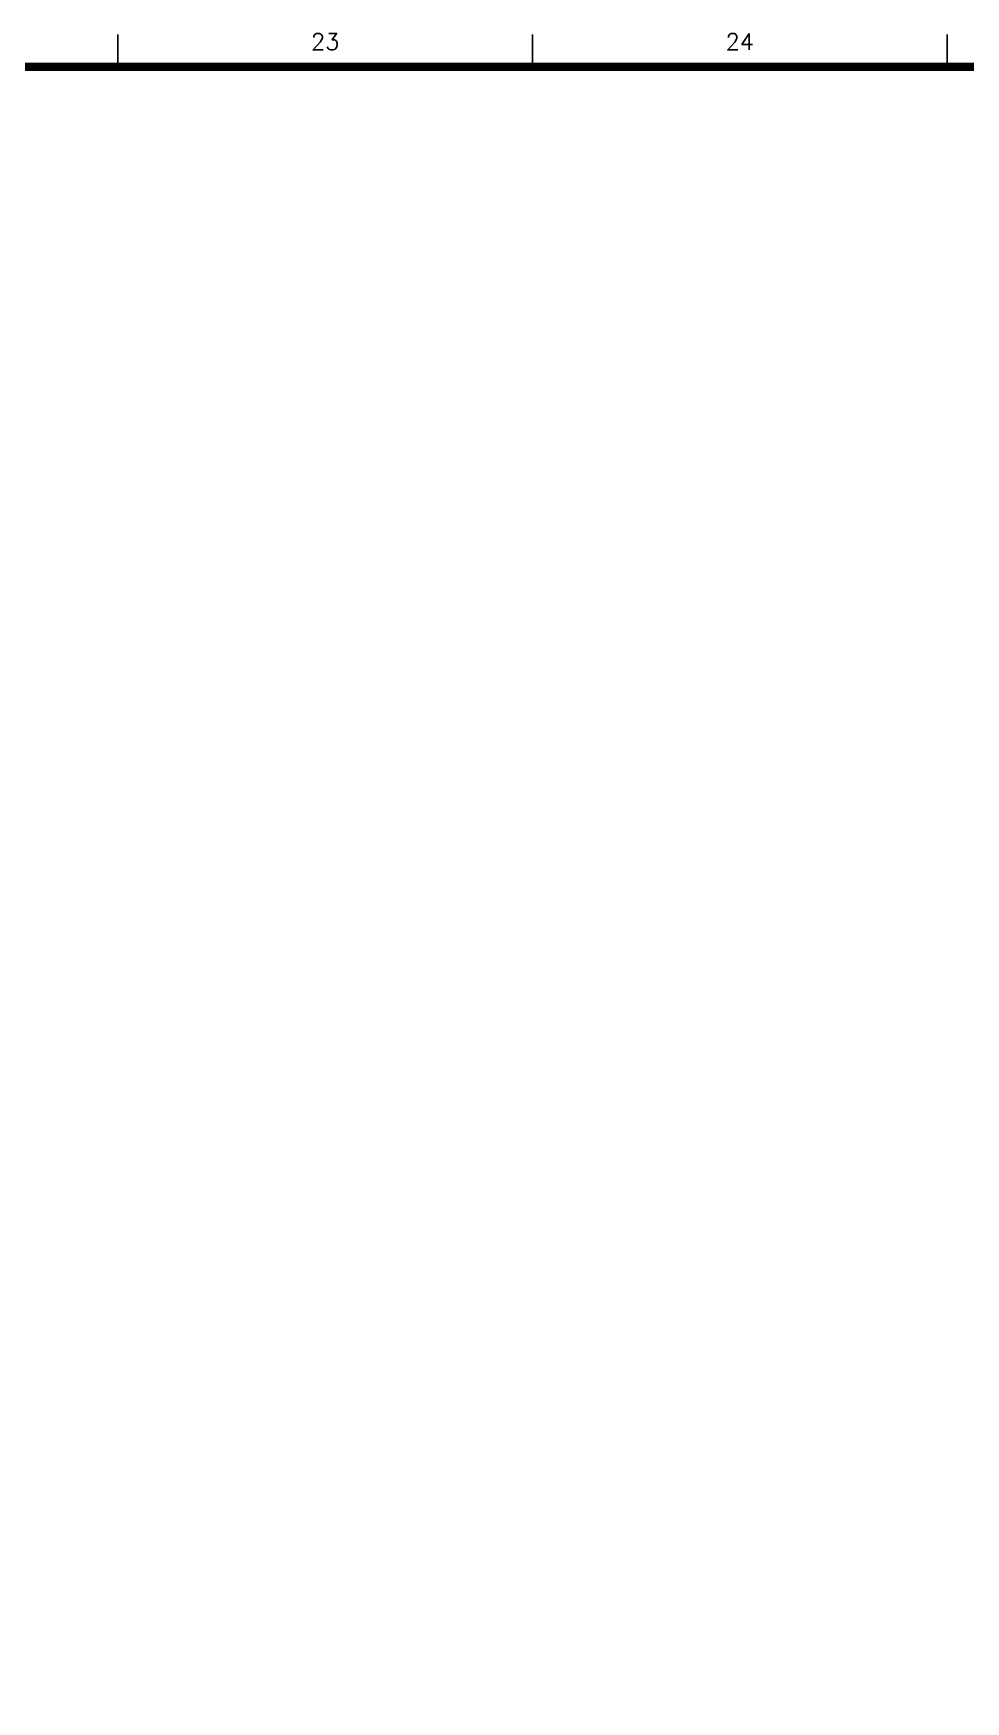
# Model space of a CAD drawing. Header units: inches. Extents: x 0 to 508000, y 0 to 738838.
# Drawn here: x 224981 to 236223, y 261720 to 281842 of the extents above; entities that cross this region are included whole.
import ezdxf
from ezdxf.enums import TextEntityAlignment as Align

# ---------------------------------------------------------------- set-up
doc = ezdxf.new("R2010")
doc.units = ezdxf.units.IN
doc.header["$LTSCALE"] = 1000
doc.header["$MEASUREMENT"] = 0
doc.layers.add('TK', color=7, linetype='Continuous', true_color=0xffffff)
doc.layers.add('ZG-图框层', color=4, linetype='Continuous', true_color=0x00ffff)
doc.styles.add('ISOCP', font='txt.shx', dxfattribs={"height": 0.2, "bigfont": 'gbcbig.shx'})

msp = doc.modelspace()

# ---------------------------------------------------------------- linework, layer by layer
at = {"layer": 'TK', "lineweight": -3}
for p, q in [((226000, 281830), (226000, 281438)), ((231000, 281830), (231000, 281438)), ((236000, 281830), (236000, 281438))]:
    msp.add_line(p, q, dxfattribs=at)
at = {"layer": 'ZG-图框层', "lineweight": -3, "const_width": 100}
msp.add_lwpolyline([(116000, 199384), (116000, 281438), (246300, 281438), (246300, 199384)], close=True, dxfattribs=at)

# ---------------------------------------------------------------- texts
at = {"layer": 'TK', "style": 'ISOCP'}
for s, p in [('23', (228500, 281742)), ('24', (233500, 281742))]:
    msp.add_text(s, height=200, dxfattribs=at).set_placement(p, align=Align.MIDDLE_CENTER)

doc.saveas('drawing.dxf')
